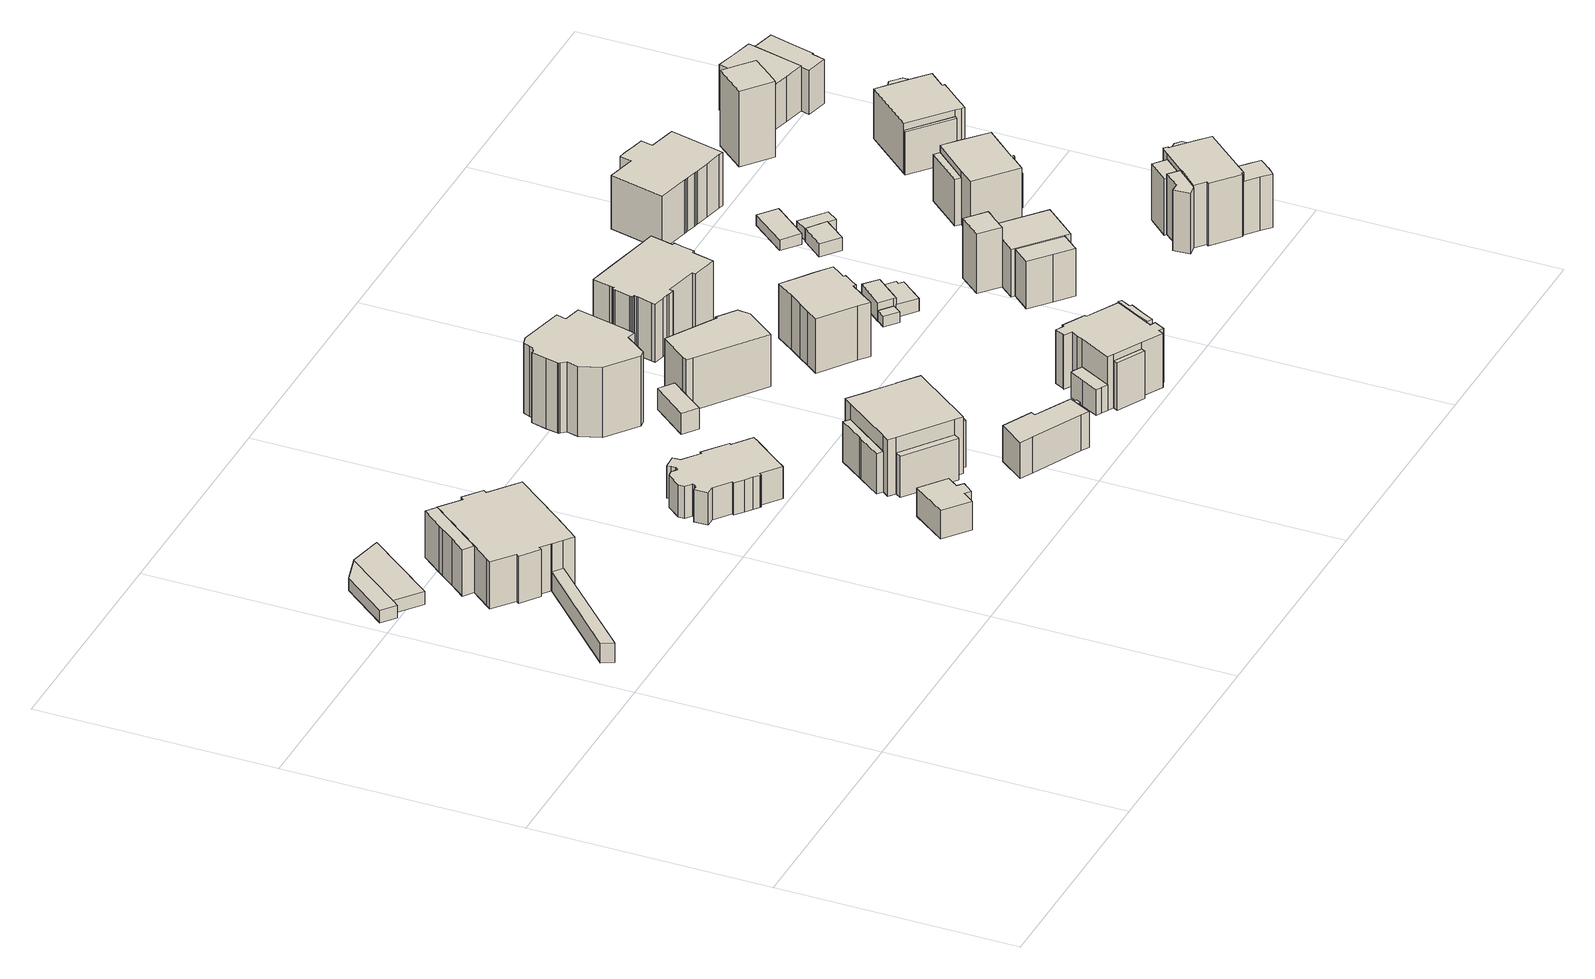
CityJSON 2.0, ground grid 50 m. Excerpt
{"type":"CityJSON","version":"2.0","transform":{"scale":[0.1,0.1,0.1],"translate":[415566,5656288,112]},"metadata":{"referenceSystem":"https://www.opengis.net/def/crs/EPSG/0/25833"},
"CityObjects":{
"building1":{"type":"Building","attributes":{"Dachtyp_tdc":"tdcPolyFlatRoof","Gemeindeschluessel":14612000,"Dachneigung":7.74,"QualitaetDacherkennung":54,"Geometrietyp2DReferenz":"3000","measuredHeight":3.13,"function":"31001_9998","roofType":"2100"},"geometry":[{"type":"Solid","lod":"1","boundaries":[[[[0,1,2,3,4]],[[5,6,7,8,9]],[[4,6,5,0]],[[3,7,6,4]],[[2,8,7,3]],[[1,9,8,2]],[[0,5,9,1]]]]}]},
"building2":{"type":"Building","attributes":{"Dachtyp_tdc":"tdcPolyFlatRoof","Gemeindeschluessel":14612000,"Dachneigung":0,"QualitaetDacherkennung":85,"Geometrietyp2DReferenz":"3000","measuredHeight":2.88,"function":"31001_9998","roofType":"1000"},"geometry":[{"type":"Solid","lod":"1","boundaries":[[[[10,11,12,13]],[[14,9,8,15]],[[13,9,14,10]],[[12,8,9,13]],[[11,15,8,12]],[[10,14,15,11]]]]}]},
"building3":{"type":"Building","attributes":{"Gemeindeschluessel":14612000,"Geometrietyp2DReferenz":"3000","function":"31001_9998","roofType":"9999"},"children":["building3-1","building3-2","building3-3"]},
"building3-1":{"type":"BuildingPart","attributes":{"Dachtyp_tdc":"tdcPolyFlatRoof","Dachneigung":0,"QualitaetDacherkennung":52,"Geometrietyp2DReferenz":"3000","measuredHeight":10.28,"roofType":"1000"},"parents":["building3"],"geometry":[{"type":"Solid","lod":"1","boundaries":[[[[16,17,18,19,20,21,22,23]],[[24,25,26,27,28,29,30,31]],[[23,25,24,16]],[[22,26,25,23]],[[21,27,26,22]],[[20,28,27,21]],[[19,29,28,20]],[[18,30,29,19]],[[17,31,30,18]],[[16,24,31,17]]]]}]},
"building3-2":{"type":"BuildingPart","attributes":{"Dachtyp_tdc":"tdcPolyFlatRoof","Dachneigung":0,"QualitaetDacherkennung":86,"Geometrietyp2DReferenz":"3000","measuredHeight":10.41,"roofType":"1000"},"parents":["building3"],"geometry":[{"type":"Solid","lod":"1","boundaries":[[[[32,33,34,35,36,37,38,39,40,41,42,43,44,45,46,47,48,49,50]],[[51,52,53,54,55,56,57,58,31,30,59,60,61,62,63,64,65,66,67]],[[50,52,51,32]],[[49,53,52,50]],[[48,54,53,49]],[[47,55,54,48]],[[46,56,55,47]],[[45,57,56,46]],[[44,58,57,45]],[[43,31,58,44]],[[42,30,31,43]],[[41,59,30,42]],[[40,60,59,41]],[[39,61,60,40]],[[38,62,61,39]],[[37,63,62,38]],[[36,64,63,37]],[[35,65,64,36]],[[34,66,65,35]],[[33,67,66,34]],[[32,51,67,33]]]]}]},
"building3-3":{"type":"BuildingPart","attributes":{"Dachtyp_tdc":"tdcFreeFormRoof","Dachneigung":22.74,"QualitaetDacherkennung":45,"Geometrietyp2DReferenz":"3000","measuredHeight":4.58,"roofType":"5000"},"parents":["building3"],"geometry":[{"type":"Solid","lod":"1","boundaries":[[[[68,69,70,71]],[[67,72,73,51]],[[71,72,67,68]],[[70,73,72,71]],[[69,51,73,70]],[[68,67,51,69]]]]}]},
"building4":{"type":"Building","attributes":{"Dachtyp_tdc":"tdcHipRoof","Gemeindeschluessel":14612000,"Dachneigung":25.71,"QualitaetDacherkennung":80,"Geometrietyp2DReferenz":"3000","measuredHeight":7.46,"function":"31001_9998","roofType":"3200"},"geometry":[{"type":"Solid","lod":"1","boundaries":[[[[74,75,76,77,78,79,80,81]],[[82,83,84,85,86,87,88,89]],[[81,83,82,74]],[[80,84,83,81]],[[79,85,84,80]],[[78,86,85,79]],[[77,87,86,78]],[[76,88,87,77]],[[75,89,88,76]],[[74,82,89,75]]]]}]},
"building5":{"type":"Building","attributes":{"Dachtyp_tdc":"tdcFreeFormRoof","Gemeindeschluessel":14612000,"Dachneigung":0.037,"QualitaetDacherkennung":63,"Geometrietyp2DReferenz":"3000","measuredHeight":8.62,"function":"31001_9998","roofType":"5000"},"geometry":[{"type":"Solid","lod":"1","boundaries":[[[[90,91,92,93,94,95,96,97,98,99,100,101,102,103,104,105,106,107,108,109,110,111,112,113,114,115,116,117,118,119,120]],[[121,122,123,124,125,126,127,128,129,130,131,132,133,134,135,136,137,138,139,140,141,142,143,144,145,146,147,148,149,150,151]],[[120,122,121,90]],[[119,123,122,120]],[[118,124,123,119]],[[117,125,124,118]],[[116,126,125,117]],[[115,127,126,116]],[[114,128,127,115]],[[113,129,128,114]],[[112,130,129,113]],[[111,131,130,112]],[[110,132,131,111]],[[109,133,132,110]],[[108,134,133,109]],[[107,135,134,108]],[[106,136,135,107]],[[105,137,136,106]],[[104,138,137,105]],[[103,139,138,104]],[[102,140,139,103]],[[101,141,140,102]],[[100,142,141,101]],[[99,143,142,100]],[[98,144,143,99]],[[97,145,144,98]],[[96,146,145,97]],[[95,147,146,96]],[[94,148,147,95]],[[93,149,148,94]],[[92,150,149,93]],[[91,151,150,92]],[[90,121,151,91]]]]}]},
"building6":{"type":"Building","attributes":{"Gemeindeschluessel":14612000,"Geometrietyp2DReferenz":"3000","function":"31001_9998","roofType":"9999"},"children":["building6-1","building6-2","building6-3","building6-4","building6-5"]},
"building6-1":{"type":"BuildingPart","attributes":{"Dachtyp_tdc":"tdcFreeFormRoof","Dachneigung":62.66,"QualitaetDacherkennung":15,"Geometrietyp2DReferenz":"3000","measuredHeight":9.66,"roofType":"5000"},"parents":["building6"],"geometry":[{"type":"Solid","lod":"1","boundaries":[[[[152,153,154,155,156,157,158]],[[159,160,161,162,163,164,165]],[[158,160,159,152]],[[157,161,160,158]],[[156,162,161,157]],[[155,163,162,156]],[[154,164,163,155]],[[153,165,164,154]],[[152,159,165,153]]]]}]},
"building6-2":{"type":"BuildingPart","attributes":{"Dachtyp_tdc":"tdcFreeFormRoof","Dachneigung":61.74,"QualitaetDacherkennung":14,"Geometrietyp2DReferenz":"3000","measuredHeight":9.76,"roofType":"5000"},"parents":["building6"],"geometry":[{"type":"Solid","lod":"1","boundaries":[[[[166,167,168,169]],[[170,171,172,173]],[[169,171,170,166]],[[168,172,171,169]],[[167,173,172,168]],[[166,170,173,167]]]]}]},
"building6-3":{"type":"BuildingPart","attributes":{"Dachtyp_tdc":"tdcFreeFormRoof","Dachneigung":71.37,"QualitaetDacherkennung":8,"Geometrietyp2DReferenz":"3000","measuredHeight":11.42,"roofType":"5000"},"parents":["building6"],"geometry":[{"type":"Solid","lod":"1","boundaries":[[[[174,175,176,177,178]],[[179,180,181,182,183]],[[178,180,179,174]],[[177,181,180,178]],[[176,182,181,177]],[[175,183,182,176]],[[174,179,183,175]]]]}]},
"building6-4":{"type":"BuildingPart","attributes":{"Dachtyp_tdc":"tdcTentRoof","Dachneigung":34.31,"QualitaetDacherkennung":72,"Geometrietyp2DReferenz":"3000","measuredHeight":15.3,"roofType":"3500"},"parents":["building6"],"geometry":[{"type":"Solid","lod":"1","boundaries":[[[[184,185,186,187,188,189,190,191,192,193,194,195,196,197,198]],[[165,199,200,201,202,203,204,183,182,205,171,170,206,207,159]],[[197,199,165,198]],[[196,200,199,197]],[[195,201,200,196]],[[194,202,201,195]],[[193,203,202,194]],[[192,204,203,193]],[[191,183,204,192]],[[190,182,183,191]],[[189,205,182,190]],[[188,171,205,189]],[[187,170,171,188]],[[186,206,170,187]],[[185,207,206,186]],[[184,159,207,185]],[[198,165,159,184]]]]}]},
"building6-5":{"type":"BuildingPart","attributes":{"Dachtyp_tdc":"tdcGableRoof","Dachneigung":11.47,"QualitaetDacherkennung":40,"Geometrietyp2DReferenz":"3000","measuredHeight":11.49,"roofType":"3100"},"parents":["building6"],"geometry":[{"type":"Solid","lod":"1","boundaries":[[[[208,209,210,211,212]],[[213,214,203,202,201]],[[212,214,213,208]],[[211,203,214,212]],[[210,202,203,211]],[[209,201,202,210]],[[208,213,201,209]]]]}]},
"building7":{"type":"Building","attributes":{"Dachtyp_tdc":"tdcFreeFormRoof","Gemeindeschluessel":14612000,"Dachneigung":25.36,"QualitaetDacherkennung":10,"Geometrietyp2DReferenz":"3000","measuredHeight":10.11,"function":"31001_9998","roofType":"5000"},"geometry":[{"type":"Solid","lod":"1","boundaries":[[[[215,216,217,218,219,220,221,222,223]],[[224,225,226,227,228,229,230,231,232]],[[223,225,224,215]],[[222,226,225,223]],[[221,227,226,222]],[[220,228,227,221]],[[219,229,228,220]],[[218,230,229,219]],[[217,231,230,218]],[[216,232,231,217]],[[215,224,232,216]]]]}]},
"building8":{"type":"Building","attributes":{"Dachtyp_tdc":"tdcGableRoof","Gemeindeschluessel":14612000,"Dachneigung":36.46,"QualitaetDacherkennung":4,"Geometrietyp2DReferenz":"3000","measuredHeight":7.28,"function":"31001_9998","roofType":"3100"},"geometry":[{"type":"Solid","lod":"1","boundaries":[[[[233,234,235,236]],[[237,238,239,240]],[[236,238,237,233]],[[235,239,238,236]],[[234,240,239,235]],[[233,237,240,234]]]]}]},
"building9":{"type":"Building","attributes":{"Dachtyp_tdc":"tdcFreeFormRoof","Gemeindeschluessel":14612000,"Dachneigung":25.14,"QualitaetDacherkennung":37,"Geometrietyp2DReferenz":"3000","measuredHeight":17.31,"function":"31001_9998","roofType":"5000"},"geometry":[{"type":"Solid","lod":"1","boundaries":[[[[241,242,243,244,245,246,247,248,249,250,251,252,253,254,255,256,257,258,259,260,261]],[[262,263,264,265,266,267,268,269,270,271,272,273,274,275,276,277,278,279,280,281,282]],[[261,263,262,241]],[[260,264,263,261]],[[259,265,264,260]],[[258,266,265,259]],[[257,267,266,258]],[[256,268,267,257]],[[255,269,268,256]],[[254,270,269,255]],[[253,271,270,254]],[[252,272,271,253]],[[251,273,272,252]],[[250,274,273,251]],[[249,275,274,250]],[[248,276,275,249]],[[247,277,276,248]],[[246,278,277,247]],[[245,279,278,246]],[[244,280,279,245]],[[243,281,280,244]],[[242,282,281,243]],[[241,262,282,242]]]]}]},
"building10":{"type":"Building","attributes":{"Dachtyp_tdc":"tdcFreeFormRoof","Gemeindeschluessel":14612000,"Dachneigung":12.45,"QualitaetDacherkennung":16,"Geometrietyp2DReferenz":"3000","measuredHeight":6.15,"function":"31001_9998","roofType":"5000"},"geometry":[{"type":"Solid","lod":"1","boundaries":[[[[283,284,285,286,287]],[[288,289,290,291,292]],[[287,289,288,283]],[[286,290,289,287]],[[285,291,290,286]],[[284,292,291,285]],[[283,288,292,284]]]]}]},
"building11":{"type":"Building","attributes":{"Dachtyp_tdc":"tdcFreeFormRoof","Gemeindeschluessel":14612000,"Dachneigung":18.79,"QualitaetDacherkennung":58,"Geometrietyp2DReferenz":"3000","measuredHeight":13.15,"function":"31001_9998","roofType":"5000"},"geometry":[{"type":"Solid","lod":"1","boundaries":[[[[293,294,295,296,297,298,299,300,301,302]],[[303,304,305,306,307,308,309,310,311,312]],[[302,304,303,293]],[[301,305,304,302]],[[300,306,305,301]],[[299,307,306,300]],[[298,308,307,299]],[[297,309,308,298]],[[296,310,309,297]],[[295,311,310,296]],[[294,312,311,295]],[[293,303,312,294]]]]}]},
"building12":{"type":"Building","attributes":{"Gemeindeschluessel":14612000,"Geometrietyp2DReferenz":"3000","function":"31001_9998","roofType":"9999"},"children":["building12-1","building12-2","building12-3","building12-4","building12-5"]},
"building12-1":{"type":"BuildingPart","attributes":{"Dachtyp_tdc":"tdcFreeFormRoof","Dachneigung":54.89,"QualitaetDacherkennung":14,"Geometrietyp2DReferenz":"3000","measuredHeight":6.64,"roofType":"5000"},"parents":["building12"],"geometry":[{"type":"Solid","lod":"1","boundaries":[[[[313,314,315,316,317,318,319]],[[320,321,322,323,324,325,326]],[[319,321,320,313]],[[318,322,321,319]],[[317,323,322,318]],[[316,324,323,317]],[[315,325,324,316]],[[314,326,325,315]],[[313,320,326,314]]]]}]},
"building12-2":{"type":"BuildingPart","attributes":{"Dachtyp_tdc":"tdcGableRoof","Dachneigung":33.67,"QualitaetDacherkennung":24,"Geometrietyp2DReferenz":"3000","measuredHeight":13.96,"roofType":"3100"},"parents":["building12"],"geometry":[{"type":"Solid","lod":"1","boundaries":[[[[327,328,329,330,331,332,333,334]],[[335,336,337,338,339,340,341,342]],[[334,336,335,327]],[[333,337,336,334]],[[332,338,337,333]],[[331,339,338,332]],[[330,340,339,331]],[[329,341,340,330]],[[328,342,341,329]],[[327,335,342,328]]]]}]},
"building12-3":{"type":"BuildingPart","attributes":{"Dachtyp_tdc":"tdcPolyFlatRoof","Dachneigung":5.17,"QualitaetDacherkennung":50,"Geometrietyp2DReferenz":"3000","measuredHeight":5.55,"roofType":"2100"},"parents":["building12"],"geometry":[{"type":"Solid","lod":"1","boundaries":[[[[343,344,345,346,347,348,349,350]],[[351,352,353,354,355,356,357,358]],[[350,352,351,343]],[[349,353,352,350]],[[348,354,353,349]],[[347,355,354,348]],[[346,356,355,347]],[[345,357,356,346]],[[344,358,357,345]],[[343,351,358,344]]]]}]},
"building12-4":{"type":"BuildingPart","attributes":{"Dachtyp_tdc":"tdcFreeFormRoof","Dachneigung":76.39,"QualitaetDacherkennung":27,"Geometrietyp2DReferenz":"3000","measuredHeight":11.56,"roofType":"5000"},"parents":["building12"],"geometry":[{"type":"Solid","lod":"1","boundaries":[[[[359,360,361,362]],[[363,364,365,366]],[[362,363,366,359]],[[361,364,363,362]],[[360,365,364,361]],[[359,366,365,360]]]]}]},
"building12-5":{"type":"BuildingPart","attributes":{"Dachtyp_tdc":"tdcHipRoof","Dachneigung":33.37,"QualitaetDacherkennung":26,"Geometrietyp2DReferenz":"3000","measuredHeight":15.25,"roofType":"3200"},"parents":["building12"],"geometry":[{"type":"Solid","lod":"1","boundaries":[[[[367,368,369,370,371,372,373,374,375,376,377,378,379,380,381,382,383,384,385,386,387,388,389]],[[356,355,336,342,390,391,392,393,394,366,365,395,320,326,396,397,398,399,400,401,402,403,357]],[[389,355,356,367]],[[388,336,355,389]],[[387,342,336,388]],[[386,390,342,387]],[[385,391,390,386]],[[384,392,391,385]],[[383,393,392,384]],[[382,394,393,383]],[[381,366,394,382]],[[380,365,366,381]],[[379,395,365,380]],[[378,320,395,379]],[[377,326,320,378]],[[376,396,326,377]],[[375,397,396,376]],[[374,398,397,375]],[[373,399,398,374]],[[372,400,399,373]],[[371,401,400,372]],[[370,402,401,371]],[[369,403,402,370]],[[368,357,403,369]],[[367,356,357,368]]]]}]},
"building13":{"type":"Building","attributes":{"Gemeindeschluessel":14612000,"Geometrietyp2DReferenz":"3000","function":"31001_9998","roofType":"9999"},"children":["building13-1","building13-2"]},
"building13-1":{"type":"BuildingPart","attributes":{"Dachtyp_tdc":"tdcHipRoof","Dachneigung":45.5,"QualitaetDacherkennung":62,"Geometrietyp2DReferenz":"3000","measuredHeight":15.34,"roofType":"3200"},"parents":["building13"],"geometry":[{"type":"Solid","lod":"1","boundaries":[[[[404,405,406,407,408,409,410,411,412,413,414,415,416,417,418,419,420]],[[421,422,423,424,425,426,427,428,429,430,431,432,433,434,435,436,437]],[[420,422,421,404]],[[419,423,422,420]],[[418,424,423,419]],[[417,425,424,418]],[[416,426,425,417]],[[415,427,426,416]],[[414,428,427,415]],[[413,429,428,414]],[[412,430,429,413]],[[411,431,430,412]],[[410,432,431,411]],[[409,433,432,410]],[[408,434,433,409]],[[407,435,434,408]],[[406,436,435,407]],[[405,437,436,406]],[[404,421,437,405]]]]}]},
"building13-2":{"type":"BuildingPart","attributes":{"Dachtyp_tdc":"tdcPolyFlatRoof","Dachneigung":41.5,"QualitaetDacherkennung":38,"Geometrietyp2DReferenz":"3000","measuredHeight":9.29,"roofType":"2100"},"parents":["building13"],"geometry":[{"type":"Solid","lod":"1","boundaries":[[[[438,439,440,441]],[[442,443,425,424]],[[441,443,442,438]],[[440,425,443,441]],[[439,424,425,440]],[[438,442,424,439]]]]}]},
"building14":{"type":"Building","attributes":{"Gemeindeschluessel":14612000,"Geometrietyp2DReferenz":"3000","function":"31001_9998","roofType":"9999"},"children":["building14-1","building14-2"]},
"building14-1":{"type":"BuildingPart","attributes":{"Dachtyp_tdc":"tdcHipAndGableRoof","Dachneigung":39.38,"QualitaetDacherkennung":31,"Geometrietyp2DReferenz":"3000","measuredHeight":15.67,"roofType":"5000"},"parents":["building14"],"geometry":[{"type":"Solid","lod":"1","boundaries":[[[[444,445,446,447,448,449,450,451,452,453,454,455,456,457,458,459,460,461,462,463,464,465,466,467,468,469,470,471,472,473,474,475]],[[476,477,478,479,480,481,482,483,484,485,486,487,488,489,490,491,492,493,494,495,496,497,498,499,500,501,502,503,504,505,506,507]],[[475,477,476,444]],[[474,478,477,475]],[[473,479,478,474]],[[472,480,479,473]],[[471,481,480,472]],[[470,482,481,471]],[[469,483,482,470]],[[468,484,483,469]],[[467,485,484,468]],[[466,486,485,467]],[[465,487,486,466]],[[464,488,487,465]],[[463,489,488,464]],[[462,490,489,463]],[[461,491,490,462]],[[460,492,491,461]],[[459,493,492,460]],[[458,494,493,459]],[[457,495,494,458]],[[456,496,495,457]],[[455,497,496,456]],[[454,498,497,455]],[[453,499,498,454]],[[452,500,499,453]],[[451,501,500,452]],[[450,502,501,451]],[[449,503,502,450]],[[448,504,503,449]],[[447,505,504,448]],[[446,506,505,447]],[[445,507,506,446]],[[444,476,507,445]]]]}]},
"building14-2":{"type":"BuildingPart","attributes":{"Dachtyp_tdc":"tdcPolyFlatRoof","Dachneigung":0,"QualitaetDacherkennung":47,"Geometrietyp2DReferenz":"3000","measuredHeight":5.14,"roofType":"1000"},"parents":["building14"],"geometry":[{"type":"Solid","lod":"1","boundaries":[[[[508,509,510,511]],[[507,512,513,476]],[[511,512,507,508]],[[510,513,512,511]],[[509,476,513,510]],[[508,507,476,509]]]]}]},
"building15":{"type":"Building","attributes":{"Dachtyp_tdc":"tdcPolyFlatRoof","Gemeindeschluessel":14612000,"Dachneigung":22.49,"QualitaetDacherkennung":36,"Geometrietyp2DReferenz":"3000","measuredHeight":2.72,"function":"31001_9998","roofType":"2100"},"geometry":[{"type":"Solid","lod":"1","boundaries":[[[[514,515,516,517]],[[518,519,520,521]],[[517,519,518,514]],[[516,520,519,517]],[[515,521,520,516]],[[514,518,521,515]]]]}]},
"building16":{"type":"Building","attributes":{"Dachtyp_tdc":"tdcFreeFormRoof","Gemeindeschluessel":14612000,"Dachneigung":39.1,"QualitaetDacherkennung":52,"Geometrietyp2DReferenz":"3000","measuredHeight":4.91,"function":"31001_9998","roofType":"5000"},"geometry":[{"type":"Solid","lod":"1","boundaries":[[[[522,523,524,525,526]],[[527,528,529,530,531]],[[526,528,527,522]],[[525,529,528,526]],[[524,530,529,525]],[[523,531,530,524]],[[522,527,531,523]]]]}]},
"building17":{"type":"Building","attributes":{"Dachtyp_tdc":"tdcFreeFormRoof","Gemeindeschluessel":14612000,"Dachneigung":10.08,"QualitaetDacherkennung":71,"Geometrietyp2DReferenz":"3000","measuredHeight":3.14,"function":"31001_9998","roofType":"5000"},"geometry":[{"type":"Solid","lod":"1","boundaries":[[[[532,533,534,535,536,537,538]],[[539,540,541,542,543,544,545]],[[538,540,539,532]],[[537,541,540,538]],[[536,542,541,537]],[[535,543,542,536]],[[534,544,543,535]],[[533,545,544,534]],[[532,539,545,533]]]]}]},
"building18":{"type":"Building","attributes":{"Gemeindeschluessel":14612000,"Geometrietyp2DReferenz":"3000","function":"31001_9998","roofType":"9999"},"children":["building18-1","building18-2","building18-3"]},
"building18-1":{"type":"BuildingPart","attributes":{"Dachtyp_tdc":"tdcHipAndGableRoof","Dachneigung":23.48,"QualitaetDacherkennung":58,"Geometrietyp2DReferenz":"3000","measuredHeight":13.81,"roofType":"5000"},"parents":["building18"],"geometry":[{"type":"Solid","lod":"1","boundaries":[[[[546,547,548,549,550,551]],[[552,553,554,555,556,557]],[[551,552,557,546]],[[550,553,552,551]],[[549,554,553,550]],[[548,555,554,549]],[[547,556,555,548]],[[546,557,556,547]]]]}]},
"building18-2":{"type":"BuildingPart","attributes":{"Dachtyp_tdc":"tdcGableRoof","Dachneigung":11.45,"QualitaetDacherkennung":51,"Geometrietyp2DReferenz":"3000","measuredHeight":11.34,"roofType":"3100"},"parents":["building18"],"geometry":[{"type":"Solid","lod":"1","boundaries":[[[[558,559,560,561,562,563,564,565,566]],[[567,568,553,569,557,570,571,572,573]],[[566,567,573,558]],[[565,568,567,566]],[[564,553,568,565]],[[563,569,553,564]],[[562,557,569,563]],[[561,570,557,562]],[[560,571,570,561]],[[559,572,571,560]],[[558,573,572,559]]]]}]},
"building18-3":{"type":"BuildingPart","attributes":{"Dachtyp_tdc":"tdcGableRoof","Dachneigung":20.03,"QualitaetDacherkennung":73,"Geometrietyp2DReferenz":"3000","measuredHeight":11.48,"roofType":"3100"},"parents":["building18"],"geometry":[{"type":"Solid","lod":"1","boundaries":[[[[574,575,576,577,578,579,580]],[[581,582,583,584,567,585,573]],[[580,582,581,574]],[[579,583,582,580]],[[578,584,583,579]],[[577,567,584,578]],[[576,585,567,577]],[[575,573,585,576]],[[574,581,573,575]]]]}]},
"building19":{"type":"Building","attributes":{"Dachtyp_tdc":"tdcHipAndGableRoof","Gemeindeschluessel":14612000,"Dachneigung":29.09,"QualitaetDacherkennung":8,"Geometrietyp2DReferenz":"3000","measuredHeight":4.2,"function":"31001_9998","roofType":"5000"},"geometry":[{"type":"Solid","lod":"1","boundaries":[[[[586,587,588,589]],[[590,591,592,593]],[[589,591,590,586]],[[588,592,591,589]],[[587,593,592,588]],[[586,590,593,587]]]]}]},
"building20":{"type":"Building","attributes":{"Dachtyp_tdc":"tdcPolyFlatRoof","Gemeindeschluessel":14612000,"Dachneigung":0,"QualitaetDacherkennung":42,"Geometrietyp2DReferenz":"3000","measuredHeight":2.33,"function":"31001_9998","roofType":"1000"},"geometry":[{"type":"Solid","lod":"1","boundaries":[[[[594,595,596,597]],[[598,599,600,601]],[[597,599,598,594]],[[596,600,599,597]],[[595,601,600,596]],[[594,598,601,595]]]]}]},
"building21":{"type":"Building","attributes":{"Dachtyp_tdc":"tdcFreeFormRoof","Gemeindeschluessel":14612000,"Dachneigung":17.8,"QualitaetDacherkennung":28,"Geometrietyp2DReferenz":"3000","measuredHeight":3.04,"function":"31001_9998","roofType":"5000"},"geometry":[{"type":"Solid","lod":"1","boundaries":[[[[602,603,604,605]],[[606,607,608,609]],[[605,607,606,602]],[[604,608,607,605]],[[603,609,608,604]],[[602,606,609,603]]]]}]},
"building22":{"type":"Building","attributes":{"Dachtyp_tdc":"tdcFreeFormRoof","Gemeindeschluessel":14612000,"Dachneigung":28.36,"QualitaetDacherkennung":83,"Geometrietyp2DReferenz":"3000","measuredHeight":14.11,"function":"31001_9998","roofType":"5000"},"geometry":[{"type":"Solid","lod":"1","boundaries":[[[[610,611,612,613,614,615,616,617,618,619,620,621,622,623,624,625,626,627]],[[628,629,630,631,632,633,634,635,636,637,638,639,640,641,642,643,644,645]],[[627,629,628,610]],[[626,630,629,627]],[[625,631,630,626]],[[624,632,631,625]],[[623,633,632,624]],[[622,634,633,623]],[[621,635,634,622]],[[620,636,635,621]],[[619,637,636,620]],[[618,638,637,619]],[[617,639,638,618]],[[616,640,639,617]],[[615,641,640,616]],[[614,642,641,615]],[[613,643,642,614]],[[612,644,643,613]],[[611,645,644,612]],[[610,628,645,611]]]]}]},
"building23":{"type":"Building","attributes":{"Gemeindeschluessel":14612000,"Geometrietyp2DReferenz":"3000","function":"31001_9998","roofType":"9999"},"children":["building23-1","building23-2","building23-3","building23-4","building23-5"]},
"building23-1":{"type":"BuildingPart","attributes":{"Dachtyp_tdc":"tdcFreeFormRoof","Dachneigung":49.62,"QualitaetDacherkennung":52,"Geometrietyp2DReferenz":"3000","measuredHeight":14.49,"roofType":"5000"},"parents":["building23"],"geometry":[{"type":"Solid","lod":"1","boundaries":[[[[646,647,648,649,650,651,652,653,654,655,656]],[[657,658,659,660,661,662,663,664,665,666,667]],[[656,658,657,646]],[[655,659,658,656]],[[654,660,659,655]],[[653,661,660,654]],[[652,662,661,653]],[[651,663,662,652]],[[650,664,663,651]],[[649,665,664,650]],[[648,666,665,649]],[[647,667,666,648]],[[646,657,667,647]]]]}]},
"building23-2":{"type":"BuildingPart","attributes":{"Dachtyp_tdc":"tdcFreeFormRoof","Dachneigung":66.57,"QualitaetDacherkennung":23,"Geometrietyp2DReferenz":"3000","measuredHeight":15.28,"roofType":"5000"},"parents":["building23"],"geometry":[{"type":"Solid","lod":"1","boundaries":[[[[668,669,670,671,672,673]],[[674,675,676,677,678,679]],[[673,675,674,668]],[[672,676,675,673]],[[671,677,676,672]],[[670,678,677,671]],[[669,679,678,670]],[[668,674,679,669]]]]}]},
"building23-3":{"type":"BuildingPart","attributes":{"Dachtyp_tdc":"tdcGableRoof","Dachneigung":44.94,"QualitaetDacherkennung":49,"Geometrietyp2DReferenz":"3000","measuredHeight":13.97,"roofType":"3100"},"parents":["building23"],"geometry":[{"type":"Solid","lod":"1","boundaries":[[[[680,681,682,683,684,685]],[[679,686,687,688,689,674]],[[685,686,679,680]],[[684,687,686,685]],[[683,688,687,684]],[[682,689,688,683]],[[681,674,689,682]],[[680,679,674,681]]]]}]},
"building23-4":{"type":"BuildingPart","attributes":{"Dachtyp_tdc":"tdcFreeFormRoof","Dachneigung":57.21,"QualitaetDacherkennung":6,"Geometrietyp2DReferenz":"3000","measuredHeight":13.93,"roofType":"5000"},"parents":["building23"],"geometry":[{"type":"Solid","lod":"1","boundaries":[[[[690,691,692,693,694,695,696,697,698,699]],[[700,701,702,703,704,705,706,707,708,709]],[[699,701,700,690]],[[698,702,701,699]],[[697,703,702,698]],[[696,704,703,697]],[[695,705,704,696]],[[694,706,705,695]],[[693,707,706,694]],[[692,708,707,693]],[[691,709,708,692]],[[690,700,709,691]]]]}]},
"building23-5":{"type":"BuildingPart","attributes":{"Dachtyp_tdc":"tdcHipAndGableRoof","Dachneigung":19.36,"QualitaetDacherkennung":25,"Geometrietyp2DReferenz":"3000","measuredHeight":15.88,"roofType":"5000"},"parents":["building23"],"geometry":[{"type":"Solid","lod":"1","boundaries":[[[[710,711,712,713,714,715,716,717,718,719,720,721,722,723,724,725]],[[726,727,675,728,674,689,729,730,659,658,667,731,708,706,732,733]],[[725,727,726,710]],[[724,675,727,725]],[[723,728,675,724]],[[722,674,728,723]],[[721,689,674,722]],[[720,729,689,721]],[[719,730,729,720]],[[718,659,730,719]],[[717,658,659,718]],[[716,667,658,717]],[[715,731,667,716]],[[714,708,731,715]],[[713,706,708,714]],[[712,732,706,713]],[[711,733,732,712]],[[710,726,733,711]]]]}]},
"building24":{"type":"Building","attributes":{"Gemeindeschluessel":14612000,"Geometrietyp2DReferenz":"3000","function":"31001_9998","roofType":"9999"},"children":["building24-1","building24-2","building24-3"]},
"building24-1":{"type":"BuildingPart","attributes":{"Dachtyp_tdc":"tdcFreeFormRoof","Dachneigung":56.14,"QualitaetDacherkennung":9,"Geometrietyp2DReferenz":"3000","measuredHeight":10.9,"roofType":"5000"},"parents":["building24"],"geometry":[{"type":"Solid","lod":"1","boundaries":[[[[734,735,736,737]],[[738,739,740,741]],[[737,739,738,734]],[[736,740,739,737]],[[735,741,740,736]],[[734,738,741,735]]]]}]},
"building24-2":{"type":"BuildingPart","attributes":{"Dachtyp_tdc":"tdcHipRoof","Dachneigung":33.69,"QualitaetDacherkennung":48,"Geometrietyp2DReferenz":"3000","measuredHeight":14.01,"roofType":"3200"},"parents":["building24"],"geometry":[{"type":"Solid","lod":"1","boundaries":[[[[742,743,744,745,746,747,748,749,750,751,752,753]],[[754,755,756,757,758,759,760,761,762,763,740,739]],[[753,754,739,742]],[[752,755,754,753]],[[751,756,755,752]],[[750,757,756,751]],[[749,758,757,750]],[[748,759,758,749]],[[747,760,759,748]],[[746,761,760,747]],[[745,762,761,746]],[[744,763,762,745]],[[743,740,763,744]],[[742,739,740,743]]]]}]},
"building24-3":{"type":"BuildingPart","attributes":{"Dachtyp_tdc":"tdcFreeFormRoof","Dachneigung":23,"QualitaetDacherkennung":20,"Geometrietyp2DReferenz":"3000","measuredHeight":7.81,"roofType":"5000"},"parents":["building24"],"geometry":[{"type":"Solid","lod":"1","boundaries":[[[[764,765,766,767,768,769,770,771,772,773]],[[757,774,775,776,777,778,779,759,758,780]],[[773,774,757,764]],[[772,775,774,773]],[[771,776,775,772]],[[770,777,776,771]],[[769,778,777,770]],[[768,779,778,769]],[[767,759,779,768]],[[766,758,759,767]],[[765,780,758,766]],[[764,757,780,765]]]]}]},
"building25":{"type":"Building","attributes":{"Dachtyp_tdc":"tdcFreeFormRoof","Gemeindeschluessel":14612000,"Dachneigung":45.79,"QualitaetDacherkennung":1,"Geometrietyp2DReferenz":"3000","measuredHeight":18.7,"function":"31001_9998","roofType":"5000"},"geometry":[{"type":"Solid","lod":"1","boundaries":[[[[781,782,783,784,785,786]],[[787,788,789,790,791,792]],[[786,788,787,781]],[[785,789,788,786]],[[784,790,789,785]],[[783,791,790,784]],[[782,792,791,783]],[[781,787,792,782]]]]}]},
"building26":{"type":"Building","attributes":{"Gemeindeschluessel":14612000,"Geometrietyp2DReferenz":"3000","function":"31001_9998","roofType":"9999"},"children":["building26-1","building26-2","building26-3"]},
"building26-1":{"type":"BuildingPart","attributes":{"Dachtyp_tdc":"tdcFreeFormRoof","Dachneigung":41.47,"QualitaetDacherkennung":21,"Geometrietyp2DReferenz":"3000","measuredHeight":9.62,"roofType":"5000"},"parents":["building26"],"geometry":[{"type":"Solid","lod":"1","boundaries":[[[[793,794,795,796]],[[797,798,799,800]],[[796,798,797,793]],[[795,799,798,796]],[[794,800,799,795]],[[793,797,800,794]]]]}]},
"building26-2":{"type":"BuildingPart","attributes":{"Dachtyp_tdc":"tdcFreeFormRoof","Dachneigung":64.68,"QualitaetDacherkennung":24,"Geometrietyp2DReferenz":"3000","measuredHeight":12.45,"roofType":"5000"},"parents":["building26"],"geometry":[{"type":"MultiSurface","lod":"1","boundaries":[[[801,802,803,804,803,805,806,807,808,809,810,802]],[[811,812,813,814,815,816,817,818,819,818,811,820]],[[802,811,820,801]],[[810,812,811,802]],[[809,813,812,810]],[[808,814,813,809]],[[807,815,814,808]],[[806,816,815,807]],[[805,817,816,806]],[[803,818,817,805]],[[804,819,818,803]],[[802,811,818,803]]]}]},
"building26-3":{"type":"BuildingPart","attributes":{"Dachtyp_tdc":"tdcHipRoof","Dachneigung":21.44,"QualitaetDacherkennung":30,"Geometrietyp2DReferenz":"3000","measuredHeight":12.52,"roofType":"3200"},"parents":["building26"],"geometry":[{"type":"Solid","lod":"1","boundaries":[[[[821,822,823,824,825,826,827,828,829,830,831]],[[832,833,834,799,798,835,820,819,836,837,838]],[[831,833,832,821]],[[830,834,833,831]],[[829,799,834,830]],[[828,798,799,829]],[[827,835,798,828]],[[826,820,835,827]],[[825,819,820,826]],[[824,836,819,825]],[[823,837,836,824]],[[822,838,837,823]],[[821,832,838,822]]]]}]},
"building27":{"type":"Building","attributes":{"Gemeindeschluessel":14612000,"Geometrietyp2DReferenz":"3000","function":"31001_9998","roofType":"9999"},"children":["building27-1","building27-2"]},
"building27-1":{"type":"BuildingPart","attributes":{"Dachtyp_tdc":"tdcGableRoof","Dachneigung":21.9,"QualitaetDacherkennung":65,"Geometrietyp2DReferenz":"3000","measuredHeight":11.21,"roofType":"3100"},"parents":["building27"],"geometry":[{"type":"Solid","lod":"1","boundaries":[[[[839,840,841,842,843,844,845,846,847,848,849,850]],[[851,852,853,854,855,856,857,858,859,860,861,862]],[[850,852,851,839]],[[849,853,852,850]],[[848,854,853,849]],[[847,855,854,848]],[[846,856,855,847]],[[845,857,856,846]],[[844,858,857,845]],[[843,859,858,844]],[[842,860,859,843]],[[841,861,860,842]],[[840,862,861,841]],[[839,851,862,840]]]]}]},
"building27-2":{"type":"BuildingPart","attributes":{"Dachtyp_tdc":"tdcGableRoof","Dachneigung":20,"QualitaetDacherkennung":69,"Geometrietyp2DReferenz":"3000","measuredHeight":11.25,"roofType":"3100"},"parents":["building27"],"geometry":[{"type":"Solid","lod":"1","boundaries":[[[[863,864,865,866,867,868,869,870,871,872]],[[873,874,859,875,858,876,877,878,879,880]],[[872,874,873,863]],[[871,859,874,872]],[[870,875,859,871]],[[869,858,875,870]],[[868,876,858,869]],[[867,877,876,868]],[[866,878,877,867]],[[865,879,878,866]],[[864,880,879,865]],[[863,873,880,864]]]]}]}
},
"vertices":[
[33,994,47],[44,1007,47],[140,1129,47],[82,1114,47],[5,1017,47],[33,994,19],[5,1017,19],[82,1114,19],[140,1129,19],[44,1007,19],
[95,966,48],[211,1114,48],[140,1129,48],[44,1007,48],[95,966,19],[211,1114,19],
[150,914,121],[170,899,121],[262,1014,121],[262,1015,121],[242,1030,121],[207,986,121],[198,975,121],[175,946,121],[150,914,18],[175,946,18],[198,975,18],[207,986,18],[242,1030,18],[262,1015,18],[262,1014,18],[170,899,18],
[233,770,122],[253,755,122],[272,740,122],[316,794,122],[362,852,122],[403,904,122],[343,951,122],[348,958,122],[311,987,122],[305,980,122],[262,1014,122],[170,899,122],[139,860,122],[131,850,122],[175,815,122],[170,809,122],[208,780,122],[213,786,122],[233,771,122],[233,770,18],[233,771,18],[213,786,18],[208,780,18],[170,809,18],[175,815,18],[131,850,18],[139,860,18],[305,980,18],[311,987,18],[348,958,18],[343,951,18],[403,904,18],[362,852,18],[316,794,18],[272,740,18],[253,755,18],
[253,755,61],[233,770,61],[47,590,61],[59,566,61],[59,566,18],[47,590,18],
[770,157,78],[788,180,78],[776,190,78],[793,213,78],[740,254,78],[687,183,78],[739,142,78],[758,166,78],[770,157,15],[758,166,15],[739,142,15],[687,183,15],[740,254,15],[793,213,15],[776,190,15],[788,180,15],
[576,596,86],[610,570,86],[607,566,86],[625,552,86],[640,541,86],[651,532,86],[653,531,86],[656,535,86],[695,505,86],[708,523,86],[756,584,86],[763,594,86],[724,624,86],[727,627,86],[678,665,86],[675,661,86],[640,688,86],[639,705,86],[611,703,86],[612,695,86],[612,686,86],[607,679,86],[595,688,86],[582,686,86],[560,658,86],[560,645,86],[574,635,86],[570,629,86],[567,625,86],[557,625,86],[557,596,86],[576,596,15],[557,596,15],[557,625,15],[567,625,15],[570,629,15],[574,635,15],[560,645,15],[560,658,15],[582,686,15],[595,688,15],[607,679,15],[612,686,15],[612,695,15],[611,703,15],[639,705,15],[640,688,15],[675,661,15],[678,665,15],[727,627,15],[724,624,15],[763,594,15],[756,584,15],[708,523,15],[695,505,15],[656,535,15],[653,531,15],[651,532,15],[640,541,15],[625,552,15],[607,566,15],[610,570,15],
[807,352,92],[882,451,92],[876,456,92],[870,461,92],[833,411,92],[829,406,92],[795,360,92],[807,352,3],[795,360,3],[829,406,3],[833,411,3],[870,461,3],[876,456,3],[882,451,3],
[810,327,94],[802,315,94],[901,240,94],[910,252,94],[810,327,3],[910,252,3],[901,240,3],[802,315,3],
[1022,346,106],[1009,354,106],[935,255,106],[946,246,106],[973,281,106],[1022,346,3],[973,281,3],[946,246,3],[935,255,3],[1009,354,3],
[807,352,128],[797,338,128],[811,327,128],[810,327,128],[910,252,128],[924,241,128],[935,255,128],[1009,354,128],[1020,369,128],[979,401,128],[978,401,128],[935,434,128],[935,433,128],[893,466,128],[882,451,128],[893,466,3],[935,433,3],[935,434,3],[978,401,3],[979,401,3],[1020,369,3],[924,241,3],[811,327,3],[797,338,3],
[944,445,115],[935,434,115],[978,401,115],[979,401,115],[987,413,115],[944,445,3],[987,413,3],
[1030,150,98],[968,181,98],[928,128,98],[955,114,98],[1060,62,98],[1076,53,98],[1101,102,98],[1068,119,98],[1026,141,98],[1030,150,19],[1026,141,19],[1068,119,19],[1101,102,19],[1076,53,19],[1060,62,19],[955,114,19],[928,128,19],[968,181,19],
[850,743,60],[909,818,60],[880,840,60],[820,766,60],[850,743,13],[820,766,13],[880,840,13],[909,818,13],
[732,936,172],[747,892,172],[811,843,172],[825,845,172],[858,890,172],[877,885,172],[888,929,172],[907,1012,172],[870,1021,172],[875,1042,172],[781,1064,172],[764,1060,172],[757,1045,172],[755,1038,172],[744,1032,172],[740,1033,172],[732,1000,172],[727,975,172],[726,972,172],[729,971,172],[737,960,172],[732,936,17],[737,960,17],[729,971,17],[726,972,17],[727,975,17],[732,1000,17],[740,1033,17],[744,1032,17],[755,1038,17],[757,1045,17],[764,1060,17],[781,1064,17],[875,1042,17],[870,1021,17],[907,1012,17],[888,929,17],[877,885,17],[858,890,17],[825,845,17],[811,843,17],[747,892,17],
[1068,119,81],[1101,102,81],[1122,92,81],[1127,101,81],[1073,128,81],[1068,119,20],[1073,128,20],[1127,101,20],[1122,92,20],[1101,102,20],
[898,798,131],[889,786,131],[901,777,131],[1032,678,131],[1080,741,131],[1082,767,131],[1044,795,131],[1042,791,131],[1024,802,131],[940,852,131],[898,798,15],[940,852,15],[1024,802,15],[1042,791,15],[1044,795,15],[1082,767,15],[1080,741,15],[1032,678,15],[901,777,15],[889,786,15],
[1202,71,77],[1238,139,77],[1221,148,77],[1215,151,77],[1197,120,77],[1178,84,77],[1190,78,77],[1202,71,20],[1190,78,20],[1178,84,20],[1197,120,20],[1215,151,20],[1221,148,20],[1238,139,20],
[1351,77,141],[1337,51,141],[1348,45,141],[1362,72,141],[1377,99,141],[1373,102,141],[1384,123,141],[1378,127,141],[1351,77,20],[1378,127,20],[1384,123,20],[1373,102,20],[1377,99,20],[1362,72,20],[1348,45,20],[1337,51,20],
[1359,169,74],[1324,188,74],[1313,166,74],[1311,163,74],[1373,129,74],[1375,132,74],[1348,147,74],[1353,157,74],[1359,169,20],[1353,157,20],[1348,147,20],[1375,132,20],[1373,129,20],[1311,163,20],[1313,166,20],[1324,188,20],
[1271,33,125],[1214,64,125],[1209,55,125],[1267,25,125],[1267,25,20],[1209,55,20],[1214,64,20],[1271,33,20],
[1311,163,139],[1313,166,139],[1266,191,139],[1265,189,139],[1263,187,139],[1247,196,139],[1237,177,139],[1235,175,139],[1252,165,139],[1244,151,139],[1238,139,139],[1202,71,139],[1214,65,139],[1214,64,139],[1271,33,139],[1315,9,139],[1321,20,139],[1331,15,139],[1343,37,139],[1332,42,139],[1337,51,139],[1378,127,139],[1373,129,139],[1332,42,20],[1343,37,20],[1331,15,20],[1321,20,20],[1315,9,20],[1214,65,20],[1244,151,20],[1252,165,20],[1235,175,20],[1237,177,20],[1247,196,20],[1263,187,20],[1265,189,20],[1266,191,20],
[1164,695,134],[1143,667,134],[1126,644,134],[1108,620,134],[1180,567,134],[1201,550,134],[1216,572,134],[1238,602,134],[1243,598,134],[1251,609,134],[1265,629,134],[1261,632,134],[1271,645,134],[1283,662,134],[1250,687,134],[1237,696,134],[1190,731,134],[1164,695,14],[1190,731,14],[1237,696,14],[1250,687,14],[1283,662,14],[1271,645,14],[1261,632,14],[1265,629,14],[1251,609,14],[1243,598,14],[1238,602,14],[1216,572,14],[1201,550,14],[1180,567,14],[1108,620,14],[1126,644,14],[1143,667,14],
[1258,699,101],[1250,687,101],[1283,662,101],[1292,673,101],[1258,699,14],[1292,673,14],
[1170,1017,146],[1107,1031,146],[1049,1044,146],[1040,1007,146],[1039,1002,146],[1039,998,146],[1034,999,146],[1033,996,146],[1032,992,146],[1025,960,146],[1024,957,146],[1024,954,146],[1029,953,146],[1028,951,146],[1028,947,146],[1027,944,146],[1020,913,146],[1018,905,146],[1042,900,146],[1055,897,146],[1060,896,146],[1072,893,146],[1074,901,146],[1143,885,146],[1142,878,146],[1195,866,146],[1205,912,146],[1211,911,146],[1217,939,146],[1221,956,146],[1215,957,146],[1226,1005,146],[1170,1017,17],[1226,1005,17],[1215,957,17],[1221,956,17],[1217,939,17],[1211,911,17],[1205,912,17],[1195,866,17],[1142,878,17],[1143,885,17],[1074,901,17],[1072,893,17],[1060,896,17],[1055,897,17],[1042,900,17],[1018,905,17],[1020,913,17],[1027,944,17],[1028,947,17],[1028,951,17],[1029,953,17],[1024,954,17],[1024,957,17],[1025,960,17],[1032,992,17],[1033,996,17],[1034,999,17],[1039,998,17],[1039,1002,17],[1040,1007,17],[1049,1044,17],[1107,1031,17],
[1107,1031,68],[1170,1017,68],[1174,1035,68],[1111,1049,68],[1111,1049,17],[1174,1035,17],
[1302,569,37],[1328,547,37],[1342,565,37],[1316,586,37],[1302,569,14],[1316,586,14],[1342,565,14],[1328,547,14],
[1345,562,54],[1390,615,54],[1362,639,54],[1316,586,54],[1342,565,54],[1345,562,13],[1342,565,13],[1316,586,13],[1362,639,13],[1390,615,13],
[1411,587,40],[1416,593,40],[1390,615,40],[1345,562,40],[1344,561,40],[1380,531,40],[1420,579,40],[1411,587,12],[1420,579,12],[1380,531,12],[1344,561,12],[1345,562,12],[1390,615,12],[1416,593,12],
[1550,462,144],[1555,468,144],[1515,502,144],[1477,457,144],[1517,423,144],[1536,446,144],[1536,446,12],[1517,423,12],[1477,457,12],[1515,502,12],[1555,468,12],[1550,462,12],
[1574,322,118],[1584,314,118],[1617,352,118],[1643,382,118],[1550,462,118],[1524,432,118],[1517,423,118],[1492,394,118],[1498,388,118],[1498,388,12],[1492,394,12],[1524,432,12],[1643,382,12],[1617,352,12],[1584,314,12],[1574,322,12],
[1547,290,117],[1574,322,117],[1539,353,117],[1498,388,117],[1467,352,117],[1508,316,117],[1543,286,117],[1547,290,12],[1543,286,12],[1508,316,12],[1467,352,12],[1539,353,12],
[1502,815,47],[1464,770,47],[1502,740,47],[1540,787,47],[1502,815,18],[1540,787,18],[1502,740,18],[1464,770,18],
[1455,846,42],[1491,817,42],[1551,890,42],[1515,919,42],[1455,846,18],[1515,919,18],[1551,890,18],[1491,817,18],
[1502,815,46],[1555,775,46],[1572,799,46],[1520,840,46],[1502,815,20],[1520,840,20],[1572,799,20],[1555,775,20],
[1521,1132,136],[1527,1157,136],[1504,1162,136],[1482,1168,136],[1463,1172,136],[1457,1147,136],[1397,1161,136],[1370,1046,136],[1438,1030,136],[1442,1029,136],[1447,1028,136],[1467,1023,136],[1472,1022,136],[1476,1021,136],[1505,1014,136],[1542,1006,136],[1552,1003,136],[1579,1118,136],[1521,1132,18],[1579,1118,18],[1552,1003,18],[1542,1006,18],[1505,1014,18],[1476,1021,18],[1472,1022,18],[1467,1023,18],[1447,1028,18],[1442,1029,18],[1438,1030,18],[1370,1046,18],[1397,1161,18],[1457,1147,18],[1463,1172,18],[1482,1168,18],[1504,1162,18],[1527,1157,18],
[1903,219,136],[1917,207,136],[1928,220,136],[1928,231,136],[1928,240,136],[1915,250,136],[1908,250,136],[1896,248,136],[1887,237,136],[1877,245,136],[1873,245,136],[1903,219,15],[1873,245,15],[1877,245,15],[1887,237,15],[1896,248,15],[1908,250,15],[1915,250,15],[1928,240,15],[1928,231,15],[1928,220,15],[1917,207,15],
[1818,195,149],[1797,213,149],[1771,182,149],[1752,181,149],[1755,146,149],[1776,149,149],[1818,195,15],[1776,149,15],[1755,146,15],[1752,181,15],[1771,182,15],[1797,213,15],
[1797,213,139],[1818,195,139],[1856,238,139],[1837,254,139],[1831,259,139],[1793,217,139],[1793,217,15],[1831,259,15],[1837,254,15],[1856,238,15],
[1931,81,134],[1911,98,134],[1886,120,134],[1870,101,134],[1853,82,134],[1879,60,134],[1898,43,134],[1912,58,134],[1915,62,134],[1924,72,134],[1931,81,15],[1924,72,15],[1915,62,15],[1912,58,15],[1898,43,15],[1879,60,15],[1853,82,15],[1870,101,15],[1886,120,15],[1911,98,15],
[1793,128,153],[1847,82,153],[1850,85,153],[1853,82,153],[1886,120,153],[1942,185,153],[1917,207,153],[1873,245,153],[1877,245,153],[1869,252,153],[1865,249,153],[1856,238,153],[1818,195,153],[1812,189,153],[1776,149,153],[1796,132,153],[1793,128,15],[1796,132,15],[1812,189,15],[1865,249,15],[1869,252,15],[1942,185,15],[1850,85,15],[1847,82,15],
[1723,653,121],[1661,582,121],[1671,573,121],[1734,644,121],[1723,653,18],[1734,644,18],[1671,573,18],[1661,582,18],
[1734,644,137],[1671,573,137],[1645,543,137],[1724,474,137],[1750,504,137],[1753,501,137],[1757,505,137],[1753,508,137],[1787,547,137],[1812,575,137],[1759,622,137],[1748,632,137],[1748,632,18],[1759,622,18],[1812,575,18],[1787,547,18],[1753,508,18],[1757,505,18],[1753,501,18],[1750,504,18],[1724,474,18],[1645,543,18],
[1787,547,93],[1787,546,93],[1753,508,93],[1757,505,93],[1770,493,93],[1779,504,93],[1794,521,93],[1801,528,93],[1787,540,93],[1790,543,93],[1790,543,18],[1787,540,18],[1801,528,18],[1794,521,18],[1779,504,18],[1770,493,18],[1787,546,18],
[1681,1027,187],[1739,979,187],[1757,1000,187],[1790,1040,187],[1764,1062,187],[1732,1088,187],[1681,1027,20],[1732,1088,20],[1764,1062,20],[1790,1040,20],[1757,1000,20],[1739,979,20],
[1781,735,114],[1862,666,114],[1866,671,114],[1785,740,114],[1781,735,19],[1785,740,19],[1866,671,19],[1862,666,19],
[1890,821,122],[1896,816,122],[1929,788,122],[1937,781,122],[1936,797,122],[1935,808,122],[1932,811,122],[1930,813,122],[1914,827,122],[1903,824,122],[1896,816,19],[1903,824,19],[1914,827,19],[1930,813,19],[1932,811,19],[1935,808,19],[1936,797,19],[1929,788,19],[1937,781,19],[1890,821,19],
[1903,684,129],[1936,723,129],[1932,727,129],[1961,760,129],[1937,781,129],[1890,821,129],[1870,838,129],[1785,740,129],[1866,671,129],[1876,662,129],[1880,658,129],[1903,684,19],[1880,658,19],[1876,662,19],[1870,838,19],[1961,760,19],[1932,727,19],[1936,723,19],
[1809,1057,117],[1825,1053,117],[1817,1021,117],[1861,1010,117],[1904,999,117],[1930,1106,117],[1933,1118,117],[1890,1129,117],[1847,1140,117],[1832,1080,117],[1828,1067,117],[1813,1071,117],[1809,1057,17],[1813,1071,17],[1828,1067,17],[1832,1080,17],[1847,1140,17],[1890,1129,17],[1933,1118,17],[1930,1106,17],[1904,999,17],[1861,1010,17],[1817,1021,17],[1825,1053,17],
[1944,970,115],[1951,998,115],[1955,997,115],[1967,1045,115],[1980,1094,115],[1971,1096,115],[1930,1106,115],[1918,1057,115],[1904,999,115],[1899,981,115],[1944,970,17],[1899,981,17],[1918,1057,17],[1971,1096,17],[1980,1094,17],[1967,1045,17],[1955,997,17],[1951,998,17]
]}
